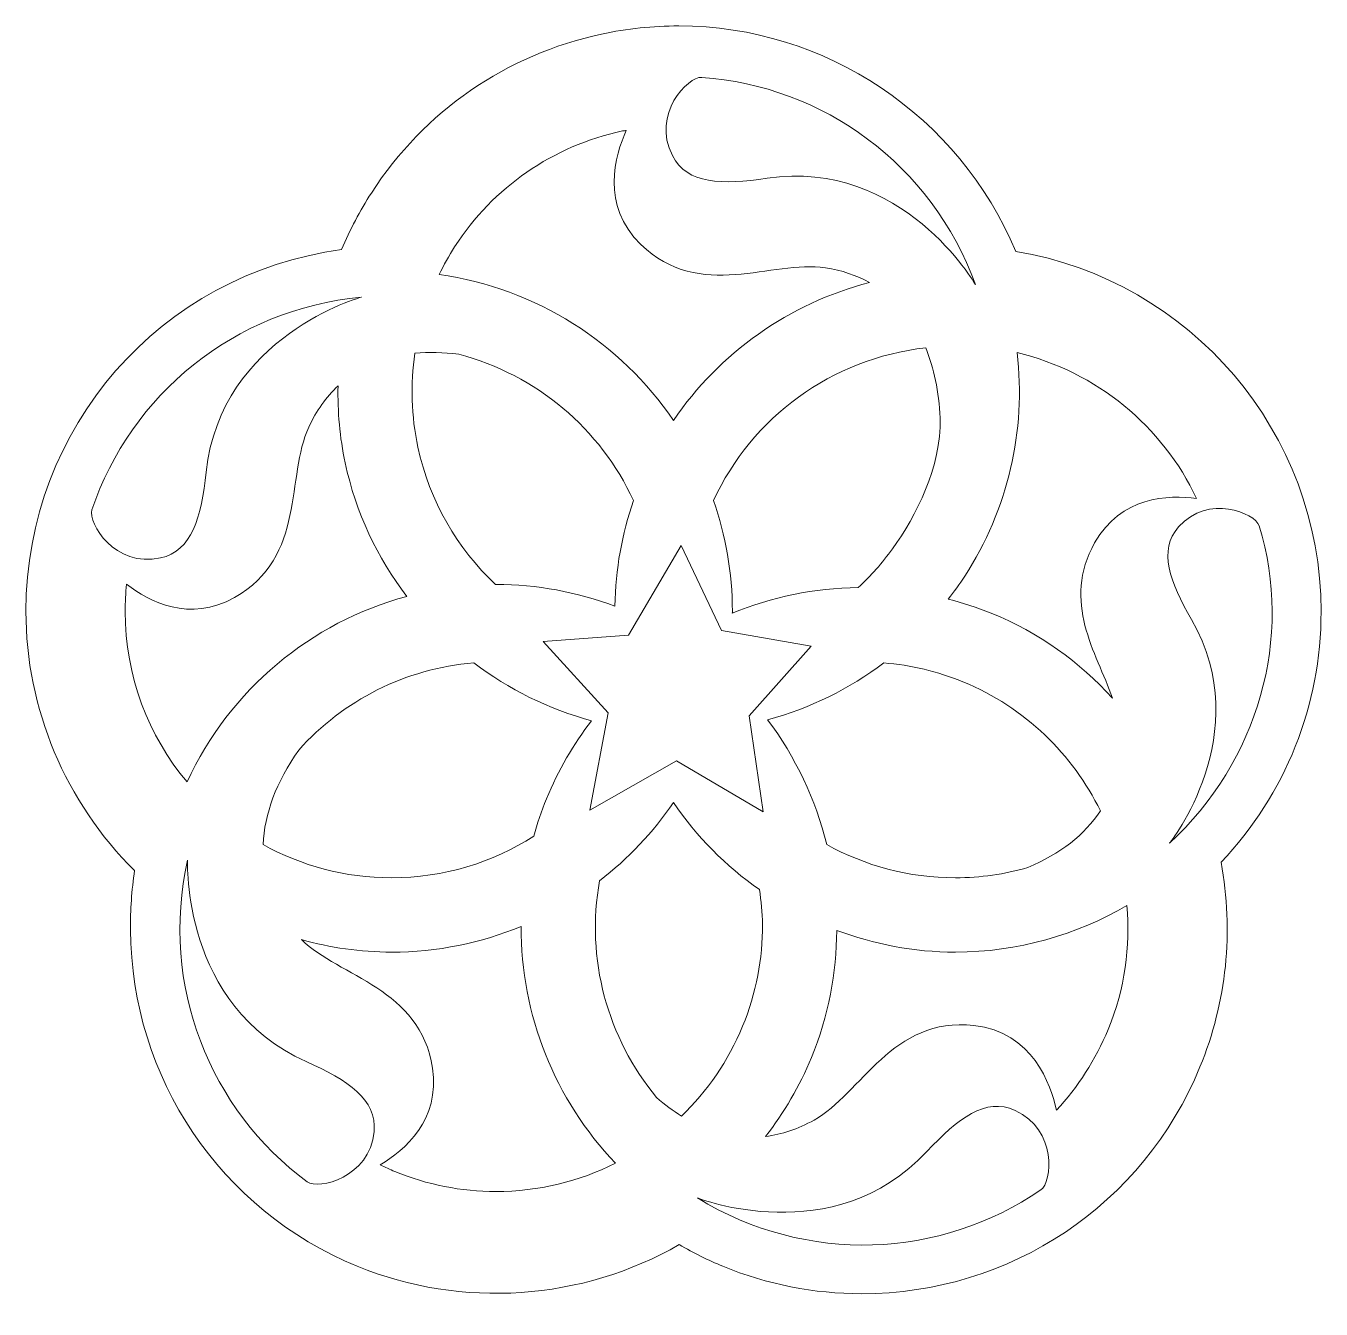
# Model space of a CAD drawing. Header units: inches. Extents: x 0 to 8.26, y -9.65 to -1.46.
import ezdxf

# ---------------------------------------------------------------- set-up
doc = ezdxf.new("R2010")
doc.units = ezdxf.units.IN
doc.header["$MEASUREMENT"] = 0
doc.layers.add('Layer 1', color=7, linetype='Continuous')

msp = doc.modelspace()

# ---------------------------------------------------------------- linework, layer by layer
at = {"layer": 'Layer 1', "lineweight": 0}
msp.add_lwpolyline([(4.704, -6.4773), (4.1501, -6.1511), (3.5965, -6.4673), (3.7152, -5.8447), (3.3004, -5.3899), (3.8438, -5.3504), (4.1798, -4.7773), (4.4367, -5.3208), (5.0101, -5.4198), (4.6147, -5.8644), (4.704, -6.4773)], dxfattribs=at)
for points, knots in [([(8.2626, -5.1983), (8.2626, -4.0576), (7.4317, -3.0856), (6.3149, -2.8997), (5.9539, -2.0351), (5.1016, -1.4606), (4.1646, -1.4606), (4.0002, -1.4606), (3.8345, -1.478), (3.6726, -1.5129), (3.0637, -1.6442), (2.5417, -2.0044), (2.2039, -2.5273), (2.1313, -2.6394), (2.0678, -2.7604), (2.0139, -2.8884), (0.8593, -3.0455), (0, -4.0219), (0, -5.1983), (0, -5.8169), (0.2515, -6.415), (0.6932, -6.8525), (0.6745, -6.977), (0.6661, -7.1037), (0.6675, -7.2299), (0.673, -8.176), (1.2403, -9.019), (2.1138, -9.3778), (2.7806, -9.6513), (3.5509, -9.5966), (4.1679, -9.2393), (4.2609, -9.2937), (4.3528, -9.3395), (4.4459, -9.3778), (4.7293, -9.4941), (5.0273, -9.553), (5.3311, -9.553), (6.2815, -9.553), (7.1289, -8.9851), (7.4896, -8.1059), (7.6601, -7.6907), (7.7064, -7.2406), (7.6243, -6.7988), (8.0364, -6.3637), (8.2626, -5.7984), (8.2626, -5.1983)], [0, 0, 0, 0, 1, 1, 1, 2, 2, 2, 3, 3, 3, 4, 4, 4, 5, 5, 5, 6, 6, 6, 7, 7, 7, 8, 8, 8, 9, 9, 9, 10, 10, 10, 11, 11, 11, 12, 12, 12, 13, 13, 13, 14, 14, 14, 15, 15, 15, 15]), ([(4.3111, -1.7891), (5.085, -1.8434), (5.7782, -2.343), (6.0573, -3.112), (6.0573, -3.112), (5.5935, -2.3051), (4.7282, -2.4332), (4.4414, -2.4753), (4.2174, -2.4736), (4.1241, -2.2886), (3.9892, -2.0239), (4.2234, -1.7827), (4.3111, -1.7891)], [0, 0, 0, 0, 1, 1, 1, 2, 2, 2, 3, 3, 3, 4, 4, 4, 4]), ([(2.7352, -2.8707), (2.9814, -2.4893), (3.3617, -2.2268), (3.8055, -2.1314), (3.8136, -2.1297), (3.822, -2.1292), (3.8302, -2.1275), (3.7577, -2.2871), (3.6655, -2.6045), (3.9236, -2.8561), (4.2993, -3.2216), (4.7587, -2.9525), (5.1, -3.0045), (5.2049, -3.0203), (5.2979, -3.053), (5.3813, -3.0981), (4.8659, -3.2328), (4.4233, -3.5494), (4.1313, -3.9786), (3.794, -3.4827), (3.2564, -3.135), (2.6363, -3.0478), (2.6657, -2.9875), (2.698, -2.9281), (2.7352, -2.8707)], [0, 0, 0, 0, 1, 1, 1, 2, 2, 2, 3, 3, 3, 4, 4, 4, 5, 5, 5, 6, 6, 6, 7, 7, 7, 8, 8, 8, 8]), ([(0.4215, -4.5497), (0.6687, -3.8147), (1.3265, -3.2691), (2.1409, -3.1919), (2.1409, -3.1919), (1.2437, -3.4385), (1.1495, -4.3081), (1.1186, -4.5967), (1.0605, -4.8123), (0.8582, -4.8568), (0.5679, -4.9203), (0.3935, -4.6331), (0.4215, -4.5497)], [0, 0, 0, 0, 1, 1, 1, 2, 2, 2, 3, 3, 3, 4, 4, 4, 4]), ([(2.4818, -3.5503), (2.5698, -3.5421), (2.6627, -3.543), (2.7611, -3.5568), (3.2571, -3.6866), (3.6655, -4.0332), (3.8762, -4.4908), (3.8029, -4.7028), (3.761, -4.929), (3.7577, -5.1647), (3.5138, -5.0739), (3.2595, -5.0255), (3.0002, -5.0255), (2.9988, -5.0255), (2.9968, -5.0256), (2.9954, -5.0256), (2.7518, -4.7955), (2.5746, -4.4939), (2.501, -4.1505), (2.4576, -3.9498), (2.4536, -3.7475), (2.4818, -3.5503)], [0, 0, 0, 0, 1, 1, 1, 2, 2, 2, 3, 3, 3, 4, 4, 4, 5, 5, 5, 6, 6, 6, 7, 7, 7, 7]), ([(4.3865, -4.4908), (4.63, -3.9616), (5.1382, -3.5831), (5.7402, -3.5154), (5.7927, -3.6452), (5.8254, -3.7939), (5.8314, -3.963), (5.8424, -4.2783), (5.6767, -4.5876), (5.5289, -4.7985), (5.4628, -4.888), (5.3907, -4.972), (5.3101, -5.0461), (5.0283, -5.0491), (4.7567, -5.1058), (4.5065, -5.2083), (4.5065, -5.2049), (4.5071, -5.2016), (4.5071, -5.1983), (4.5071, -4.9504), (4.4633, -4.713), (4.3865, -4.4908)], [0, 0, 0, 0, 1, 1, 1, 2, 2, 2, 3, 3, 3, 4, 4, 4, 5, 5, 5, 6, 6, 6, 7, 7, 7, 7]), ([(6.3231, -3.5463), (6.8304, -3.6669), (7.2502, -4.0156), (7.4685, -4.4775), (7.2892, -4.4533), (6.9848, -4.4634), (6.8179, -4.7603), (6.607, -5.1375), (6.8267, -5.4578), (6.9322, -5.7511), (6.7234, -5.5224), (6.4635, -5.3339), (6.1578, -5.2088), (6.0685, -5.172), (5.9767, -5.1437), (5.8843, -5.1192), (5.9208, -5.072), (5.9562, -5.0239), (5.9891, -4.9733), (6.2658, -4.5455), (6.3811, -4.0458), (6.3231, -3.5463)], [0, 0, 0, 0, 1, 1, 1, 2, 2, 2, 3, 3, 3, 4, 4, 4, 5, 5, 5, 6, 6, 6, 7, 7, 7, 7]), ([(0.6328, -5.1983), (0.6328, -5.1394), (0.6367, -5.0813), (0.6424, -5.0237), (0.786, -5.1357), (1.0441, -5.2714), (1.3315, -5.1091), (1.7879, -4.8512), (1.6586, -4.3348), (1.8044, -4.0216), (1.8533, -3.9167), (1.9163, -3.829), (1.9913, -3.7583), (1.988, -3.9217), (2.0019, -4.0863), (2.0368, -4.2501), (2.1051, -4.5667), (2.2422, -4.8555), (2.4298, -5.1023), (1.8175, -5.2675), (1.302, -5.6946), (1.0278, -6.2866), (0.7816, -5.9916), (0.6328, -5.6122), (0.6328, -5.1983)], [0, 0, 0, 0, 1, 1, 1, 2, 2, 2, 3, 3, 3, 4, 4, 4, 5, 5, 5, 6, 6, 6, 7, 7, 7, 8, 8, 8, 8]), ([(7.2948, -6.6781), (7.2948, -6.6781), (7.8543, -5.9799), (7.4365, -5.2501), (7.2976, -5.0083), (7.221, -4.8075), (7.3538, -4.6587), (7.5433, -4.4454), (7.8412, -4.5705), (7.8669, -4.6513), (8.0891, -5.3624), (7.8604, -6.1548), (7.2948, -6.6781)], [0, 0, 0, 0, 1, 1, 1, 2, 2, 2, 3, 3, 3, 4, 4, 4, 4]), ([(3.321, -6.3941), (3.2886, -6.473), (3.262, -6.5532), (3.2397, -6.6335), (2.9769, -6.8001), (2.6659, -6.8983), (2.3327, -6.8983), (2.0353, -6.8983), (1.7559, -6.8208), (1.5128, -6.6858), (1.5217, -6.4921), (1.597, -6.2876), (1.7402, -6.083), (2.0255, -5.7662), (2.4202, -5.5625), (2.8569, -5.5261), (3.0799, -5.6946), (3.3344, -5.8222), (3.6086, -5.8955), (3.4933, -6.046), (3.3951, -6.2125), (3.321, -6.3941)], [0, 0, 0, 0, 1, 1, 1, 2, 2, 2, 3, 3, 3, 4, 4, 4, 5, 5, 5, 6, 6, 6, 7, 7, 7, 7]), ([(5.473, -5.5263), (5.646, -5.541), (5.8155, -5.5808), (5.9778, -5.6476), (6.3769, -5.8116), (6.6779, -6.1112), (6.8546, -6.4712), (6.7542, -6.6231), (6.5981, -6.746), (6.3913, -6.833), (6.2442, -6.8747), (6.0901, -6.8983), (5.9299, -6.8983), (5.6325, -6.8983), (5.3527, -6.8208), (5.1086, -6.6858), (5.0383, -6.3979), (4.9099, -6.1271), (4.7312, -5.8895), (5.0029, -5.8162), (5.2539, -5.6928), (5.473, -5.5263)], [0, 0, 0, 0, 1, 1, 1, 2, 2, 2, 3, 3, 3, 4, 4, 4, 5, 5, 5, 6, 6, 6, 7, 7, 7, 7]), ([(4.0233, -8.3011), (3.7098, -7.9209), (3.5692, -7.4148), (3.6599, -6.9166), (3.842, -6.7761), (4.0015, -6.6085), (4.1313, -6.4183), (4.2787, -6.6351), (4.4651, -6.8227), (4.6793, -6.974), (4.69, -7.0471), (4.6981, -7.1209), (4.6988, -7.1958), (4.6996, -7.4128), (4.6596, -7.6332), (4.572, -7.8461), (4.4813, -8.0673), (4.3466, -8.26), (4.1827, -8.4193), (4.1284, -8.3857), (4.0756, -8.3469), (4.0233, -8.3011)], [0, 0, 0, 0, 1, 1, 1, 2, 2, 2, 3, 3, 3, 4, 4, 4, 5, 5, 5, 6, 6, 6, 7, 7, 7, 7]), ([(2.2213, -8.518), (2.1928, -8.8134), (1.8657, -8.8913), (1.7946, -8.8391), (1.1717, -8.3782), (0.8538, -7.5844), (1.031, -6.7857), (1.031, -6.7857), (0.9897, -7.7153), (1.7889, -8.0718), (2.0536, -8.1901), (2.2411, -8.3115), (2.2213, -8.518)], [0, 0, 0, 0, 1, 1, 1, 2, 2, 2, 3, 3, 3, 4, 4, 4, 4]), ([(6.9046, -7.8657), (6.8244, -8.0606), (6.7111, -8.2341), (6.5737, -8.3817), (6.5391, -8.2174), (6.4221, -7.8828), (6.0476, -7.8408), (5.5264, -7.7824), (5.329, -8.2766), (5.0276, -8.4451), (4.9257, -8.5024), (4.822, -8.5363), (4.719, -8.5494), (4.836, -8.3975), (4.9354, -8.2296), (5.011, -8.046), (5.1199, -7.7802), (5.1706, -7.505), (5.1725, -7.2338), (5.409, -7.3221), (5.6634, -7.3727), (5.9299, -7.3727), (6.3293, -7.3727), (6.7023, -7.2627), (7.0241, -7.0745), (7.0467, -7.3359), (7.0109, -7.6066), (6.9046, -7.8657)], [0, 0, 0, 0, 1, 1, 1, 2, 2, 2, 3, 3, 3, 4, 4, 4, 5, 5, 5, 6, 6, 6, 7, 7, 7, 8, 8, 8, 9, 9, 9, 9]), ([(2.9988, -8.9006), (2.7773, -8.9006), (2.5603, -8.8578), (2.3534, -8.7728), (2.3221, -8.7596), (2.2917, -8.7453), (2.2608, -8.7304), (2.417, -8.638), (2.6435, -8.4442), (2.5937, -8.1126), (2.5165, -7.6015), (2.0024, -7.5323), (1.7573, -7.2931), (1.9407, -7.3439), (2.1331, -7.3727), (2.3327, -7.3727), (2.6254, -7.3727), (2.9042, -7.3138), (3.1591, -7.2087), (3.157, -7.7708), (3.3741, -8.3144), (3.761, -8.7207), (3.5295, -8.8365), (3.2704, -8.9006), (2.9988, -8.9006)], [0, 0, 0, 0, 1, 1, 1, 2, 2, 2, 3, 3, 3, 4, 4, 4, 5, 5, 5, 6, 6, 6, 7, 7, 7, 8, 8, 8, 8]), ([(6.4745, -8.8909), (5.8352, -9.3294), (4.9816, -9.3699), (4.2846, -8.9418), (4.2846, -8.9418), (5.1498, -9.2844), (5.7476, -8.6458), (5.9457, -8.4342), (6.1222, -8.2969), (6.3103, -8.3831), (6.5808, -8.5066), (6.5473, -8.8411), (6.4745, -8.8909)], [0, 0, 0, 0, 1, 1, 1, 2, 2, 2, 3, 3, 3, 4, 4, 4, 4])]:
    msp.add_open_spline(points, degree=3, knots=knots, dxfattribs=at)

doc.saveas('drawing.dxf')
